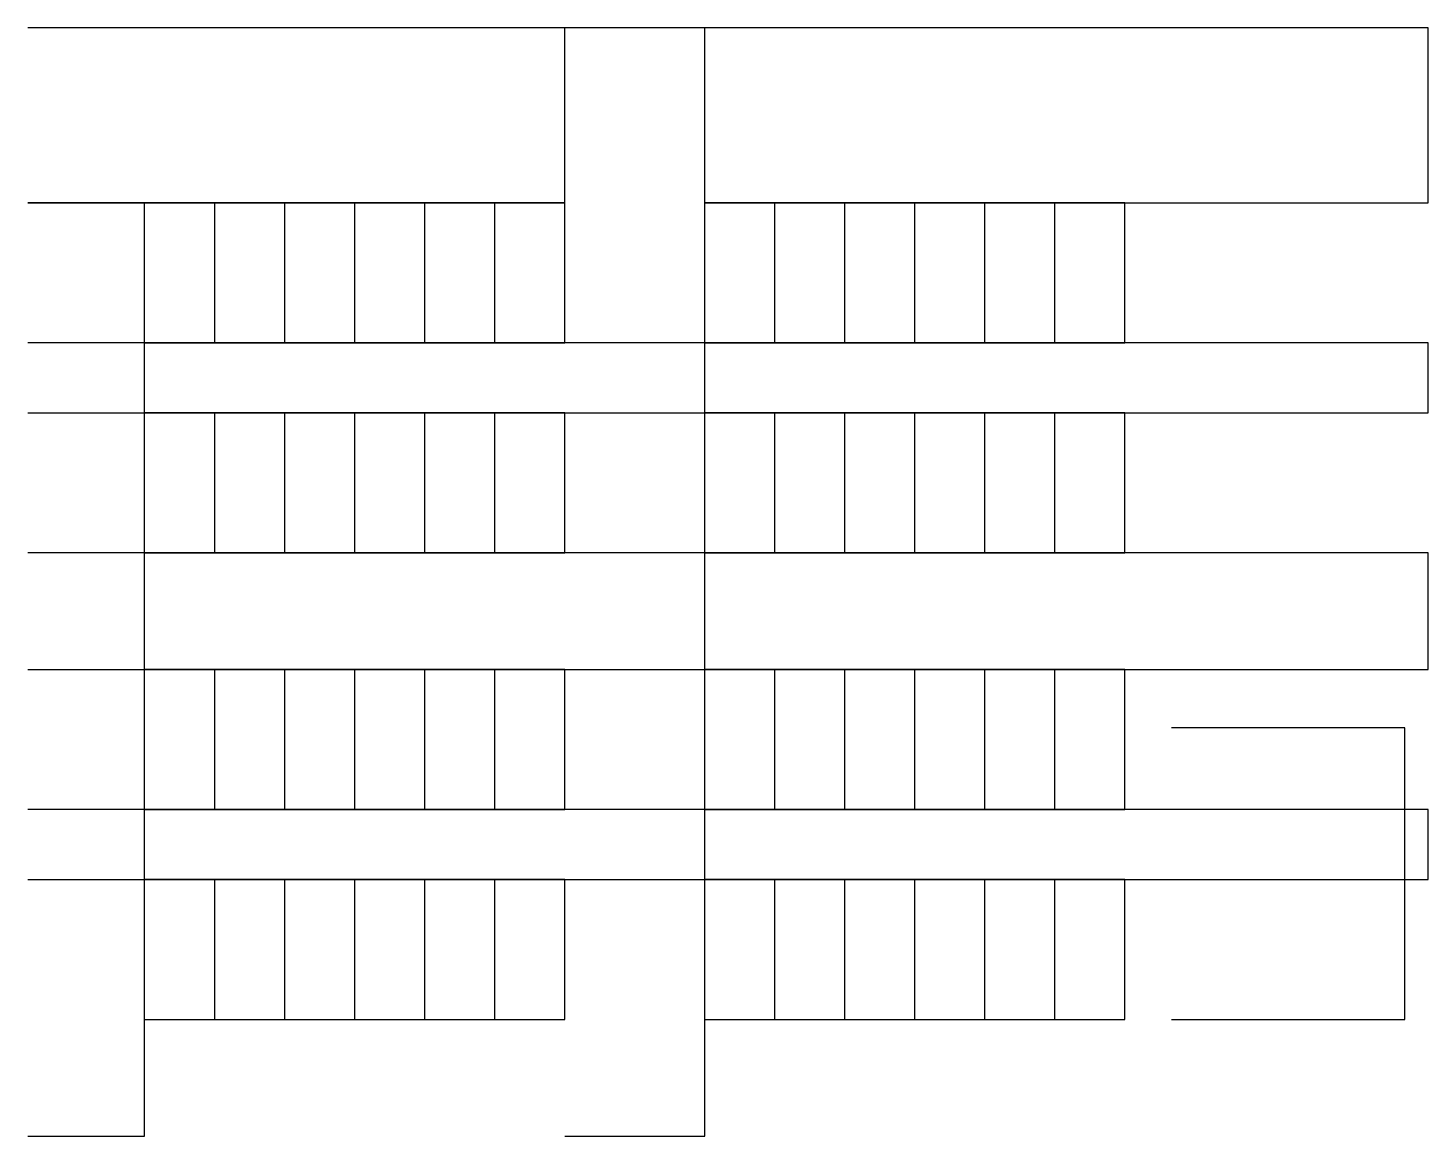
# Model space of a CAD drawing. Header units: metres. Extents: x 0 to 120, y 0 to 95.
import ezdxf

# ---------------------------------------------------------------- set-up
doc = ezdxf.new("R2010")
doc.units = ezdxf.units.M
for name, color, linetype in [('PTSP_KDB', 1, 'Continuous'), ('PTSP_KDH', 3, 'Continuous'), ('PTSP_PSU_JALAN', 5, 'Continuous'), ('PTSP_PSU_MAKAM', 2, 'Continuous')]:
    doc.layers.add(name, color=color, linetype=linetype)

msp = doc.modelspace()

# ---------------------------------------------------------------- linework, layer by layer
at = {"layer": 'PTSP_KDB'}
for points in [[(10, 68), (16, 68), (16, 80), (10, 80)], [(16, 68), (22, 68), (22, 80), (16, 80)], [(22, 68), (28, 68), (28, 80), (22, 80)], [(28, 68), (34, 68), (34, 80), (28, 80)], [(34, 68), (40, 68), (40, 80), (34, 80)], [(40, 68), (46, 68), (46, 80), (40, 80)], [(58, 68), (64, 68), (64, 80), (58, 80)], [(64, 68), (70, 68), (70, 80), (64, 80)], [(70, 68), (76, 68), (76, 80), (70, 80)], [(76, 68), (82, 68), (82, 80), (76, 80)], [(82, 68), (88, 68), (88, 80), (82, 80)], [(88, 68), (94, 68), (94, 80), (88, 80)], [(10, 50), (16, 50), (16, 62), (10, 62)], [(16, 50), (22, 50), (22, 62), (16, 62)], [(22, 50), (28, 50), (28, 62), (22, 62)], [(28, 50), (34, 50), (34, 62), (28, 62)], [(34, 50), (40, 50), (40, 62), (34, 62)], [(40, 50), (46, 50), (46, 62), (40, 62)], [(58, 50), (64, 50), (64, 62), (58, 62)], [(64, 50), (70, 50), (70, 62), (64, 62)], [(70, 50), (76, 50), (76, 62), (70, 62)], [(76, 50), (82, 50), (82, 62), (76, 62)], [(82, 50), (88, 50), (88, 62), (82, 62)], [(88, 50), (94, 50), (94, 62), (88, 62)], [(10, 28), (16, 28), (16, 40), (10, 40)], [(16, 28), (22, 28), (22, 40), (16, 40)], [(22, 28), (28, 28), (28, 40), (22, 40)], [(28, 28), (34, 28), (34, 40), (28, 40)], [(34, 28), (40, 28), (40, 40), (34, 40)], [(40, 28), (46, 28), (46, 40), (40, 40)], [(58, 28), (64, 28), (64, 40), (58, 40)], [(64, 28), (70, 28), (70, 40), (64, 40)], [(70, 28), (76, 28), (76, 40), (70, 40)], [(76, 28), (82, 28), (82, 40), (76, 40)], [(82, 28), (88, 28), (88, 40), (82, 40)], [(88, 28), (94, 28), (94, 40), (88, 40)], [(10, 10), (16, 10), (16, 22), (10, 22)], [(16, 10), (22, 10), (22, 22), (16, 22)], [(22, 10), (28, 10), (28, 22), (22, 22)], [(28, 10), (34, 10), (34, 22), (28, 22)], [(34, 10), (40, 10), (40, 22), (34, 22)], [(40, 10), (46, 10), (46, 22), (40, 22)], [(58, 10), (64, 10), (64, 22), (58, 22)], [(64, 10), (70, 10), (70, 22), (64, 22)], [(70, 10), (76, 10), (76, 22), (70, 22)], [(76, 10), (82, 10), (82, 22), (76, 22)], [(82, 10), (88, 10), (88, 22), (82, 22)], [(88, 10), (94, 10), (94, 22), (88, 22)]]:
    msp.add_lwpolyline(points, dxfattribs=at)
at = {"layer": 'PTSP_KDH'}
for points in [[(0, 80), (46, 80), (46, 95), (0, 95)], [(58, 80), (120, 80), (120, 95), (58, 95)], [(0, 0), (10, 0), (10, 80), (0, 80)]]:
    msp.add_lwpolyline(points, dxfattribs=at)
at = {"layer": 'PTSP_PSU_JALAN'}
for points in [[(46, 0), (58, 0), (58, 95), (46, 95)], [(0, 62), (120, 62), (120, 68), (0, 68)], [(0, 40), (120, 40), (120, 50), (0, 50)], [(0, 22), (120, 22), (120, 28), (0, 28)]]:
    msp.add_lwpolyline(points, dxfattribs=at)
at = {"layer": 'PTSP_PSU_MAKAM'}
msp.add_lwpolyline([(98, 10), (118, 10), (118, 35), (98, 35)], dxfattribs=at)

doc.saveas('drawing.dxf')
